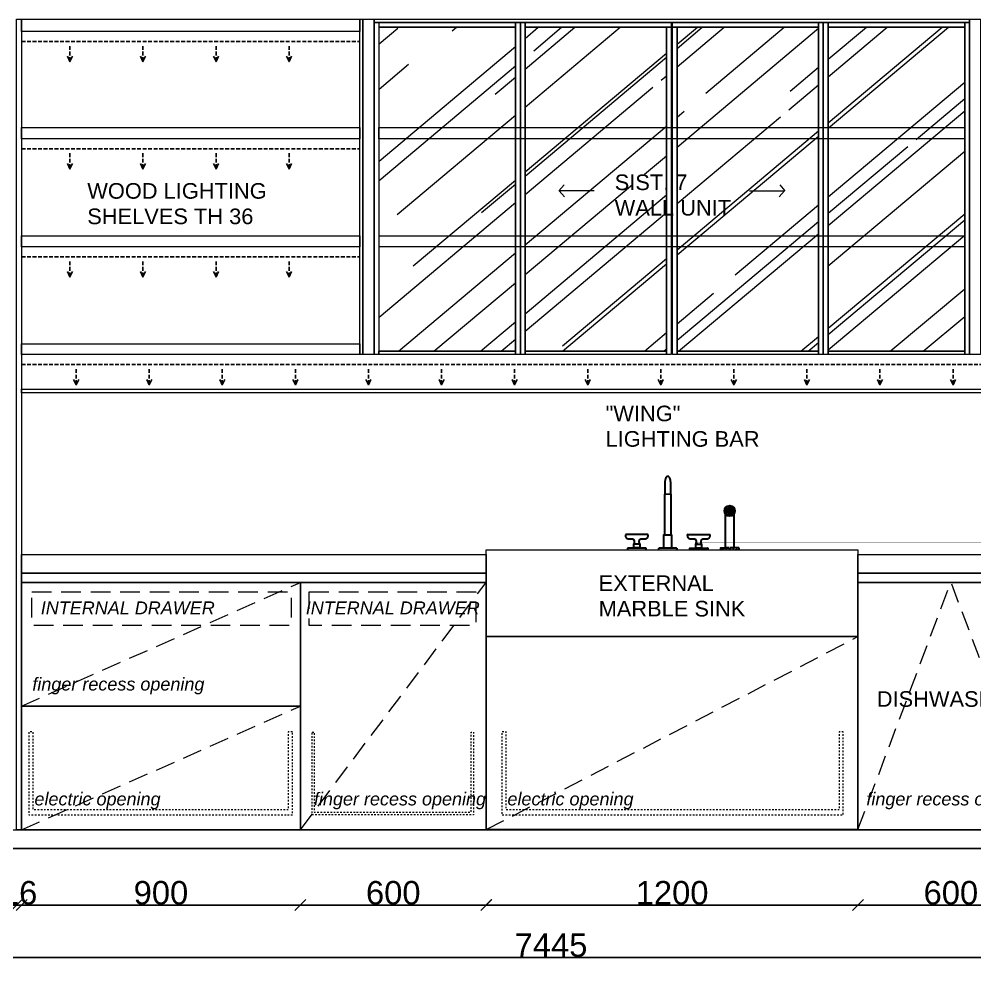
# Model space of a CAD drawing. Header units: millimetres. Extents: x -19300 to 834, y 3250 to 21602.
# Drawn here: x -6131 to -3044, y 9327 to 12374 of the extents above; entities that cross this region are included whole.
import ezdxf

# ---------------------------------------------------------------- set-up
doc = ezdxf.new("R2010")
doc.units = ezdxf.units.MM
doc.header["$LTSCALE"] = 50
doc.header["$PDMODE"] = 1
doc.header["$PDSIZE"] = -2
for name, pattern in [('[LP] Type-1', [0.212, 0.106, -0.106]), ('AI-Linetype-1', [0.3556, 0.245533, -0.110067]), ('TRATTEGGIATAX2SSSS', [1.905, 1.27, -0.635])]:
    doc.linetypes.add(name, pattern=pattern)
doc.layers.get('0').update_dxf_attribs({"lineweight": 18})
doc.layers.get('Defpoints').update_dxf_attribs({"lineweight": 25})
for name, color, linetype, lineweight in [('DADA_FURNITURES', 7, 'Continuous', 13), ('DADA_TEXT', 7, 'Continuous', 9), ('Quote', 7, 'Continuous', 5), ('Retino arredi', 7, 'Continuous', 5)]:
    doc.layers.add(name, color=color, linetype=linetype, lineweight=lineweight)
doc.styles.add('Helvetica', font='')
doc.styles.add('Helvetica (italic)', font='ariali.ttf')
doc.styles.get('Helvetica').set_extended_font_data('Helvetica')
doc.dimstyles.new('M&C_quote arredo', dxfattribs={"dimtxt": 75.654297, "dimasz": 35.34668, "dimexe": 0, "dimexo": 0, "dimgap": 0.5, "dimtad": 1, "dimdec": 0, "dimtxsty": 'Helvetica', "dimblk": 'VW_SLASH', "dimblk1": 'VW_SLASH', "dimblk2": 'VW_SLASH', "dimcen": 0, "dimse1": 1, "dimse2": 1, "dimazin": 0, "dimtfac": 1, "dimtdec": 0, "dimtix": 1, "dimtmove": 0, "dimatfit": 0, "dimldrblk": 'VW_SLASH', "dimfxl": 0, "dimfxlon": 1, "dimfrac": 2, "dimtolj": 1, "dimarcsym": 0})
pattern_1 = [(40, (-19206.29, 36342.48), (264.7976, 553.765), [3810, -2032]), (40, (64811.32, 106841.62), (264.7976, 553.765), [1270, -4572]), (40, (-19029.14, 36656.9), (-411.7218, 95.517), [762, -1798.32]), (40, (-2571.57, 50466.45), (-411.7218, 95.517), [1524, -1036.32]), (40, (-19247.78, 36589.5), (902.4019, 979.3593), [2032, -1625.6]), (40, (27209.02, 75571.38), (902.4019, 979.3593), [1016, -2641.6])]

# ---------------------------------------------------------------- blocks, each defined once
blk = doc.blocks.new('Gruppo-171')
at = {"layer": 'DADA_FURNITURES', "color": 7, "linetype": 'Continuous', "lineweight": 30}
for p, q in [((-4045.9, 10840.7), (-4045.9, 10840.5)), ((-4045.9, 10709.5), (-4045.9, 10840.3)), ((-4025.9, 10840.7), (-4025.9, 10840.5)), ((-4025.9, 10840.3), (-4025.9, 10709.5)), ((-3849.9, 10667), (-3849.9, 10776.8)), ((-3840, 10789.3), (-3840.4, 10789.1)), ((-3840.4, 10789.1), (-3840.4, 10788.7)), ((-3840.4, 10784.3), (-3840.4, 10788.7)), ((-3840.4, 10784.3), (-3840.4, 10783.9)), ((-3840.4, 10783.9), (-3840, 10783.7)), ((-3840, 10789.3), (-3836.2, 10791.5)), ((-3836.2, 10781.5), (-3840, 10783.7)), ((-3835.9, 10791.7), (-3836.2, 10791.5)), ((-3836.2, 10781.5), (-3835.9, 10781.3)), ((-3835.5, 10791.5), (-3835.9, 10791.7)), ((-3835.9, 10781.3), (-3835.5, 10781.5)), ((-3835.5, 10791.5), (-3831.7, 10789.3)), ((-3831.7, 10783.7), (-3835.5, 10781.5)), ((-3831.4, 10789.1), (-3831.7, 10789.3)), ((-3831.7, 10783.7), (-3831.4, 10783.9)), ((-3831.4, 10788.7), (-3831.4, 10789.1)), ((-3831.4, 10788.7), (-3831.4, 10784.3)), ((-3831.4, 10783.9), (-3831.4, 10784.3)), ((-3821.9, 10667), (-3821.9, 10776.8)), ((-4100.4, 10710), (-4171.4, 10710)), ((-3971.4, 10710), (-3900.4, 10710)), ((-4164.9, 10696), (-4148.9, 10696)), ((-4143.9, 10691), (-4143.9, 10691)), ((-4143.9, 10691), (-4143.9, 10679)), ((-4127.9, 10683), (-4129.2, 10683)), ((-4129.2, 10682.9), (-4127.8, 10682.9)), ((-4129.2, 10681.8), (-4127.8, 10681.8)), ((-4127.9, 10681), (-4129.2, 10681)), ((-4127.9, 10679.9), (-4128.3, 10680.2)), ((-4127.9, 10691), (-4127.9, 10691)), ((-4127.9, 10684.1), (-4127.9, 10691)), ((-4127.9, 10684.1), (-4127.9, 10684)), ((-4127.9, 10683), (-4127.7, 10683.2)), ((-4127.7, 10680.8), (-4127.9, 10681)), ((-4127.9, 10680), (-4127.9, 10679.9)), ((-4127.9, 10679), (-4127.9, 10679.9)), ((-4127.8, 10684), (-4127.7, 10683.8)), ((-4127.7, 10680.2), (-4127.8, 10680)), ((-4127.7, 10683.2), (-4127.7, 10683.8)), ((-4127.7, 10682.9), (-4127.7, 10683.2)), ((-4127.7, 10680.8), (-4127.7, 10682.9)), ((-4127.7, 10680.2), (-4127.7, 10680.8)), ((-4122.9, 10696), (-4106.9, 10696)), ((-4048.4, 10666.7), (-4048.4, 10709.3)), ((-4048.2, 10709.5), (-4025.9, 10709.5)), ((-4026.6, 10709.5), (-4023.6, 10709.5)), ((-4023.4, 10709.3), (-4023.4, 10666.7)), ((-3964.9, 10696), (-3948.9, 10696)), ((-3944, 10683.8), (-3943.8, 10684)), ((-3944, 10683.2), (-3944, 10683.8)), ((-3944, 10683.2), (-3943.8, 10683)), ((-3943.8, 10681), (-3944, 10680.8)), ((-3944, 10680.2), (-3944, 10680.8)), ((-3943.8, 10680), (-3944, 10680.2)), ((-3943.9, 10691), (-3943.9, 10691)), ((-3943.9, 10691), (-3943.9, 10684.1)), ((-3943.8, 10684), (-3943.9, 10684.1)), ((-3943.9, 10684.1), (-3943.5, 10683.7)), ((-3942.5, 10683), (-3943.9, 10683)), ((-3942.5, 10681.9), (-3943.9, 10681.9)), ((-3943.5, 10680.2), (-3943.9, 10679.8)), ((-3943.9, 10679.8), (-3943.9, 10679)), ((-3943.7, 10684), (-3943.8, 10684)), ((-3943.8, 10683), (-3942.5, 10683)), ((-3943.8, 10681), (-3942.5, 10681)), ((-3943.7, 10680), (-3943.8, 10680)), ((-3942.5, 10683), (-3942.5, 10683)), ((-3942.5, 10681), (-3942.5, 10681)), ((-3927.9, 10691), (-3927.9, 10691)), ((-3927.9, 10679), (-3927.9, 10691)), ((-3922.9, 10696), (-3906.9, 10696)), ((-4164.9, 10660.7), (-4164.9, 10666)), ((-4107.4, 10666.5), (-4164.4, 10666.5)), ((-4146.4, 10678.8), (-4146.4, 10667.2)), ((-4127.8, 10679), (-4146.2, 10679)), ((-4125.6, 10667), (-4146.2, 10667)), ((-4143.9, 10679), (-4144, 10679)), ((-4127.8, 10679), (-4127.9, 10679)), ((-4125.6, 10679), (-4127.8, 10679)), ((-4125.4, 10667.2), (-4125.4, 10678.8)), ((-4106.9, 10666), (-4106.9, 10660.7)), ((-4064.9, 10666), (-4064.4, 10666.5)), ((-4064.9, 10660.7), (-4064.9, 10666)), ((-4007.4, 10666.5), (-4064.4, 10666.5)), ((-4007.4, 10666.5), (-4006.9, 10666)), ((-4006.9, 10666), (-4006.9, 10660.7)), ((-3964.9, 10660.7), (-3964.9, 10666)), ((-3964.4, 10666.5), (-3907.4, 10666.5)), ((-3946.4, 10678.8), (-3946.4, 10667.2)), ((-3946.2, 10679), (-3944, 10679)), ((-3946.2, 10667), (-3925.6, 10667)), ((-3944, 10679), (-3925.6, 10679)), ((-3944, 10679), (-3943.9, 10679)), ((-3927.9, 10679), (-3927.8, 10679)), ((-3925.4, 10667.2), (-3925.4, 10678.8)), ((-3906.9, 10666), (-3906.9, 10660.7)), ((-3864.9, 10660.7), (-3864.9, 10666.8)), ((-3864.7, 10667), (-3837.9, 10667)), ((-3859.5, 10660.7), (-3859.5, 10662.6)), ((-3856.5, 10662.6), (-3859.5, 10662.6)), ((-3856.5, 10662.6), (-3856.5, 10660.7)), ((-3837.9, 10667), (-3848.4, 10667)), ((-3848.4, 10667), (-3848.4, 10667)), ((-3847.3, 10667), (-3847.3, 10660.7)), ((-3837.9, 10667), (-3837.9, 10662.5)), ((-3834.4, 10662), (-3837.4, 10662)), ((-3823.4, 10667), (-3833.9, 10667)), ((-3807.1, 10667), (-3833.9, 10667)), ((-3833.9, 10667), (-3833.9, 10662.5)), ((-3824.5, 10667), (-3824.5, 10660.7)), ((-3823.4, 10667), (-3823.3, 10667)), ((-3815.3, 10660.7), (-3815.3, 10662.6)), ((-3812.3, 10662.6), (-3815.3, 10662.6)), ((-3812.3, 10662.6), (-3812.3, 10660.7)), ((-3806.9, 10666.8), (-3806.9, 10660.7))]:
    blk.add_line(p, q, dxfattribs=at)
at = {"layer": 'DADA_FURNITURES', "color": 7, "linetype": 'Continuous', "lineweight": 5}
for p, q in [((-4045.9, 10840.3), (-4025.9, 10840.3)), ((-4028.9, 10840.3), (-4042.9, 10840.3)), ((-4127.8, 10682.9), (-4127.7, 10682.9)), ((-3848.4, 10667), (-3848.4, 10667)), ((-3823.4, 10667), (-3823.4, 10667))]:
    blk.add_line(p, q, dxfattribs=at)
at = {"layer": 'DADA_FURNITURES', "color": 7, "linetype": 'Continuous', "lineweight": 30, "flags": 128}
for points in [[(-4025.9, 10840.3), (-4025.9, 10841.2), (-4025.9, 10842), (-4025.9, 10842.9), (-4025.9, 10843.7), (-4025.9, 10844.6), (-4025.9, 10845.4), (-4025.9, 10846.3), (-4025.9, 10847.1), (-4025.9, 10848), (-4025.9, 10848.8), (-4025.9, 10849.7), (-4025.9, 10850.5), (-4025.9, 10851.4), (-4025.9, 10852.2), (-4025.9, 10853.1), (-4025.9, 10870.5), (-4025.9, 10871.4), (-4026, 10872.2), (-4026, 10873.1), (-4026, 10873.9), (-4026.1, 10874.8), (-4026.1, 10875.6), (-4026.2, 10876.5), (-4026.2, 10877.3), (-4026.3, 10878.2), (-4026.3, 10879), (-4026.4, 10879.9), (-4026.5, 10880.7), (-4026.6, 10881.5), (-4026.7, 10882.4), (-4026.8, 10883.2), (-4026.9, 10884.1), (-4027.1, 10884.9), (-4027.3, 10885.7), (-4027.4, 10886.6), (-4027.6, 10887.4), (-4027.8, 10888.2), (-4028.1, 10889.1), (-4028.3, 10889.9), (-4028.6, 10890.7), (-4028.9, 10891.5), (-4029.2, 10892.2), (-4029.6, 10893), (-4030, 10893.8), (-4030.5, 10894.5), (-4031, 10895.2), (-4031.5, 10895.8), (-4032.1, 10896.4), (-4032.7, 10897), (-4033.5, 10897.5), (-4034.2, 10897.8), (-4035, 10898), (-4035.9, 10898.1), (-4036.7, 10898), (-4037.6, 10897.8), (-4038.3, 10897.5), (-4039, 10897), (-4039.7, 10896.5), (-4040.3, 10895.9), (-4040.8, 10895.2), (-4041.3, 10894.5), (-4041.8, 10893.8), (-4042.2, 10893), (-4042.5, 10892.3), (-4042.9, 10891.5), (-4043.2, 10890.7), (-4043.5, 10889.9), (-4043.7, 10889.1), (-4043.9, 10888.2), (-4044.2, 10887.4), (-4044.3, 10886.6), (-4044.5, 10885.8), (-4044.7, 10884.9), (-4044.8, 10884.1), (-4044.9, 10883.2), (-4045.1, 10882.4), (-4045.2, 10881.6), (-4045.3, 10880.7), (-4045.3, 10879.9), (-4045.4, 10879), (-4045.5, 10878.2), (-4045.5, 10877.3), (-4045.6, 10876.5), (-4045.6, 10875.6), (-4045.7, 10874.8), (-4045.7, 10873.9), (-4045.7, 10873.1), (-4045.8, 10872.2), (-4045.8, 10871.4), (-4045.8, 10870.5), (-4045.8, 10853.1), (-4045.8, 10852.2), (-4045.8, 10851.4), (-4045.8, 10850.5), (-4045.8, 10849.7), (-4045.9, 10848.8), (-4045.9, 10848), (-4045.9, 10847.1), (-4045.9, 10846.3), (-4045.9, 10845.4), (-4045.9, 10844.6), (-4045.9, 10843.7), (-4045.9, 10842.9), (-4045.9, 10840.3)], [(-4164.9, 10696), (-4165.5, 10696.1), (-4166.2, 10696.2), (-4166.9, 10696.6), (-4167.6, 10697.1), (-4168.2, 10697.7), (-4168.8, 10698.5), (-4169.4, 10699.4), (-4170, 10700.4), (-4170.5, 10701.5), (-4170.9, 10702.8), (-4171.2, 10704.1), (-4171.5, 10705.4), (-4171.7, 10706.8), (-4171.8, 10708.1), (-4171.9, 10709.5)], [(-4127.9, 10683), (-4127.9, 10683), (-4127.8, 10682.9)], [(-4127.8, 10682.9), (-4127.9, 10682.7), (-4127.9, 10682.4)], [(-4127.9, 10682.4), (-4127.9, 10682.2), (-4127.8, 10681.8)], [(-4127.8, 10681.8), (-4127.9, 10681.7), (-4127.9, 10681.4)], [(-4127.9, 10681.4), (-4127.9, 10681.2), (-4127.8, 10680.9)], [(-4127.9, 10681), (-4127.9, 10681), (-4127.8, 10680.9)], [(-4099.9, 10709.5), (-4099.9, 10708.7), (-4099.9, 10708), (-4100, 10707.2), (-4100.1, 10706.5), (-4100.2, 10705.8), (-4100.3, 10705), (-4100.5, 10704.3), (-4100.7, 10703.6), (-4100.9, 10702.8), (-4101.1, 10702.1), (-4101.3, 10701.4), (-4101.6, 10700.7), (-4101.9, 10700.1), (-4102.3, 10699.4), (-4102.7, 10698.8), (-4103.1, 10698.2), (-4103.6, 10697.6), (-4104.2, 10697.1), (-4104.8, 10696.6), (-4105.4, 10696.3), (-4106.1, 10696.1), (-4106.9, 10696)], [(-3964.9, 10696), (-3965.6, 10696), (-3966.3, 10696.3), (-3967, 10696.6), (-3967.6, 10697.1), (-3968.1, 10697.6), (-3968.6, 10698.1), (-3969.1, 10698.7), (-3969.5, 10699.4), (-3969.8, 10700), (-3970.1, 10700.7), (-3970.4, 10701.4), (-3970.7, 10702.1), (-3970.9, 10702.8), (-3971.1, 10703.5), (-3971.3, 10704.3), (-3971.4, 10705), (-3971.5, 10705.7), (-3971.7, 10706.5), (-3971.7, 10707.2), (-3971.8, 10708), (-3971.8, 10708.7), (-3971.9, 10709.5)], [(-3943.9, 10683), (-3943.8, 10683), (-3943.8, 10683)], [(-3943.9, 10683), (-3943.8, 10682.8), (-3943.8, 10682.4)], [(-3943.8, 10682.4), (-3943.8, 10682.3), (-3943.9, 10681.9)], [(-3943.8, 10681.4), (-3943.8, 10681.6), (-3943.9, 10681.9)], [(-3943.9, 10681), (-3943.8, 10681.1), (-3943.8, 10681.4)], [(-3943.9, 10679.8), (-3943.9, 10679.8), (-3943.8, 10680)], [(-3942, 10682.1), (-3942.2, 10682.4), (-3942.5, 10683)], [(-3942.5, 10681), (-3942.4, 10681.1), (-3942.3, 10681.3), (-3942.2, 10681.4), (-3942.1, 10681.5), (-3942.1, 10681.6), (-3942, 10681.7), (-3942, 10681.8), (-3941.9, 10681.9), (-3942, 10682.1)], [(-3899.9, 10709.4), (-3899.9, 10708.1), (-3900.1, 10706.8), (-3900.3, 10705.4), (-3900.5, 10704.1), (-3900.9, 10702.8), (-3901.3, 10701.6), (-3901.8, 10700.4), (-3902.3, 10699.4), (-3902.9, 10698.4), (-3903.5, 10697.7), (-3904.2, 10697), (-3904.9, 10696.6), (-3905.5, 10696.2), (-3906.2, 10696), (-3906.9, 10696)]]:
    blk.add_lwpolyline(points, dxfattribs=at)
blk.add_lwpolyline([(-3942.5, 10681.4, 0.002113), (-3942.5, 10682.4)], format="xyb", dxfattribs=at)
at = {"layer": 'DADA_FURNITURES', "color": 7, "linetype": 'Continuous', "lineweight": 30}
for radius in [17, 15, 9.25, 8.5, 4, 2.25, 1.6, 1.25]:
    blk.add_circle((-3835.9, 10786.5), radius, dxfattribs=at)
at = {"layer": 'DADA_FURNITURES', "color": 7, "linetype": 'Continuous', "lineweight": 5}
for radius in [9, 1.5]:
    blk.add_arc((-3835.9, 10786.5), radius, 174.9929, 94.9929, dxfattribs=at)
at = {"layer": 'DADA_FURNITURES', "color": 7, "linetype": 'Continuous', "lineweight": 30}
for centre, radius, start, end in [((-3835.9, 10786.5), 5, 154.151, 205.8349), ((-3835.9, 10786.5), 5, 94.151, 145.8349), ((-3835.9, 10786.5), 5, 214.151, 265.8349), ((-3835.9, 10786.5), 5, 34.151, 85.8349), ((-3835.9, 10786.5), 5, 274.151, 325.8349), ((-3835.9, 10786.5), 5, 334.151, 25.8349), ((-4171.4, 10709.5), 0.5, 89.9944, 181.0338), ((-4100.4, 10709.5), 0.5, 358.9523, 89.9916), ((-3971.4, 10709.5), 0.5, 89.9942, 181.0336), ((-3900.4, 10709.5), 0.5, 358.9521, 89.9914), ((-4148.9, 10691), 5, 0.358, 89.9923), ((-4122.9, 10691), 5, 89.9917, 179.6269), ((-4127.9, 10683), 0.0202, 134.9954, 177.0099), ((-4048.2, 10709.3), 0.2, 89.9929, 179.9929), ((-4023.6, 10709.3), 0.2, 359.9929, 89.9929), ((-3948.9, 10691), 5, 0.359, 89.9942), ((-3943.9, 10682.6), 1.67, 271.0679, 276.0427), ((-3922.9, 10691), 5, 89.9936, 179.6279), ((-4164.4, 10666), 0.5, 89.993, 179.9929), ((-4146.2, 10678.8), 0.2, 90.0028, 179.983), ((-4146.2, 10667.2), 0.2, 180.0028, 269.9831), ((-4125.6, 10678.8), 0.2, 0.0028, 89.9831), ((-4125.6, 10667.2), 0.2, 270.0028, 359.983), ((-4107.4, 10666), 0.5, 359.993, 89.9929), ((-4048.1, 10666.7), 0.25, 179.8805, 270.0133), ((-4023.6, 10666.7), 0.25, 269.9726, 0.1054), ((-3964.4, 10666), 0.5, 89.993, 179.9929), ((-3946.2, 10678.8), 0.2, 90.0028, 179.983), ((-3946.2, 10667.2), 0.2, 180.0028, 269.9831), ((-3925.6, 10678.8), 0.2, 0.0028, 89.9831), ((-3925.6, 10667.2), 0.2, 270.0028, 359.983), ((-3907.4, 10666), 0.5, 359.993, 89.9929), ((-3864.7, 10666.8), 0.2, 90.0028, 179.9831), ((-3848.2, 10666), 1, 15.046, 78.5223), ((-3837.4, 10662.5), 0.5, 179.9936, 269.9932), ((-3834.4, 10662.5), 0.5, 269.9935, 359.9933), ((-3823.5, 10666), 1, 101.4636, 164.9386), ((-3807.1, 10666.8), 0.2, 0.0028, 89.9831)]:
    blk.add_arc(centre, radius, start, end, dxfattribs=at)
for points in [[(-3944, 10683.2), (-3944, 10683.1), (-3944, 10680.8), (-3944, 10680.8)], [(-3943.8, 10684), (-3943.8, 10684), (-3943.8, 10684)], [(-3943.8, 10680), (-3943.8, 10680), (-3943.8, 10680)], [(-3942.5, 10683), (-3942.5, 10682.9), (-3942.5, 10682.7), (-3942.5, 10682.4)], [(-3942.5, 10681.4), (-3942.5, 10681.3), (-3942.5, 10681), (-3942.5, 10681)]]:
    blk.add_open_spline(points, degree=2, dxfattribs=at)
at = {"layer": 'DADA_FURNITURES', "color": 7, "linetype": 'Continuous', "lineweight": 30, "transparency": 33554687}
for points in [[(-3941.8, 10684), (-3942.5, 10684), (-3943.1, 10684), (-3943.8, 10684)], [(-3943.8, 10680), (-3943.1, 10680), (-3942.5, 10680), (-3941.8, 10680)]]:
    blk.add_rational_spline(points, [1, 0.999994367178, 0.999994367178, 1], degree=3, dxfattribs=at)
blk = doc.blocks.new('Gruppo-279')
at = {"layer": 'DADA_FURNITURES', "color": 30, "linetype": 'AI-Linetype-1', "lineweight": 25, "true_color": 0xff7f00, "transparency": 33554687}
for p, q in [((-6122.7, 12302), (-5030.3, 12302)), ((-5966.7, 12287.1), (-5966.7, 12236.9)), ((-5730.7, 12287.1), (-5730.7, 12236.9)), ((-5494.7, 12287.1), (-5494.7, 12236.9)), ((-5258.8, 12287.1), (-5258.8, 12236.9))]:
    blk.add_line(p, q, dxfattribs=at)
at = {"layer": 'DADA_FURNITURES', "color": 30, "linetype": 'Continuous', "lineweight": 25, "true_color": 0xff7f00, "transparency": 33554687, "flags": 128}
for points in [[(-5958.5, 12254.4), (-5966.7, 12236.9), (-5974.8, 12254.4)], [(-5722.5, 12254.4), (-5730.7, 12236.9), (-5738.9, 12254.4)], [(-5486.6, 12254.4), (-5494.7, 12236.9), (-5502.9, 12254.4)], [(-5250.6, 12254.4), (-5258.8, 12236.9), (-5266.9, 12254.4)]]:
    blk.add_lwpolyline(points, dxfattribs=at)
blk = doc.blocks.new('Gruppo-280')
at = {"layer": 'DADA_FURNITURES', "color": 30, "linetype": 'AI-Linetype-1', "lineweight": 25, "true_color": 0xff7f00, "transparency": 33554687}
for p, q in [((-6122.7, 11955.8), (-5030.3, 11955.8)), ((-5966.7, 11941), (-5966.7, 11890.7)), ((-5730.7, 11941), (-5730.7, 11890.7)), ((-5494.7, 11941), (-5494.7, 11890.7)), ((-5258.8, 11941), (-5258.8, 11890.7))]:
    blk.add_line(p, q, dxfattribs=at)
at = {"layer": 'DADA_FURNITURES', "color": 30, "linetype": 'Continuous', "lineweight": 25, "true_color": 0xff7f00, "transparency": 33554687, "flags": 128}
for points in [[(-5958.5, 11908.2), (-5966.7, 11890.7), (-5974.8, 11908.2)], [(-5722.5, 11908.2), (-5730.7, 11890.7), (-5738.9, 11908.2)], [(-5486.6, 11908.2), (-5494.7, 11890.7), (-5502.9, 11908.2)], [(-5250.6, 11908.2), (-5258.8, 11890.7), (-5266.9, 11908.2)]]:
    blk.add_lwpolyline(points, dxfattribs=at)
blk = doc.blocks.new('Gruppo-281')
at = {"layer": 'DADA_FURNITURES', "color": 30, "linetype": 'AI-Linetype-1', "lineweight": 25, "true_color": 0xff7f00, "transparency": 33554687}
for p, q in [((-6122.7, 11606.8), (-5030.3, 11606.8)), ((-5966.7, 11592), (-5966.7, 11541.7)), ((-5730.7, 11592), (-5730.7, 11541.7)), ((-5494.7, 11592), (-5494.7, 11541.7)), ((-5258.8, 11592), (-5258.8, 11541.7))]:
    blk.add_line(p, q, dxfattribs=at)
at = {"layer": 'DADA_FURNITURES', "color": 30, "linetype": 'Continuous', "lineweight": 25, "true_color": 0xff7f00, "transparency": 33554687, "flags": 128}
for points in [[(-5958.5, 11559.2), (-5966.7, 11541.7), (-5974.8, 11559.2)], [(-5722.5, 11559.2), (-5730.7, 11541.7), (-5738.9, 11559.2)], [(-5486.6, 11559.2), (-5494.7, 11541.7), (-5502.9, 11559.2)], [(-5250.6, 11559.2), (-5258.8, 11541.7), (-5266.9, 11559.2)]]:
    blk.add_lwpolyline(points, dxfattribs=at)
blk = doc.blocks.new('Gruppo-285')
at = {"layer": 'DADA_FURNITURES', "color": 30, "linetype": 'AI-Linetype-1', "lineweight": 25, "true_color": 0xff7f00, "transparency": 33554687}
for p, q in [((-6122.7, 11258.7), (-1922.7, 11258.7)), ((-5946.3, 11243.9), (-5946.3, 11193.6)), ((-5710.3, 11243.9), (-5710.3, 11193.6)), ((-5474.4, 11243.9), (-5474.4, 11193.6)), ((-5238.4, 11243.9), (-5238.4, 11193.6)), ((-5002.4, 11243.9), (-5002.4, 11193.6)), ((-4766.5, 11243.9), (-4766.5, 11193.6)), ((-4530.5, 11243.9), (-4530.5, 11193.6)), ((-4294.5, 11243.9), (-4294.5, 11193.6)), ((-4058.6, 11243.9), (-4058.6, 11193.6)), ((-3822.6, 11243.9), (-3822.6, 11193.6)), ((-3586.6, 11243.9), (-3586.6, 11193.6)), ((-3350.7, 11243.9), (-3350.7, 11193.6)), ((-3114.7, 11243.9), (-3114.7, 11193.6)), ((-2878.7, 11243.9), (-2878.7, 11193.6)), ((-2642.8, 11243.9), (-2642.8, 11193.6)), ((-2406.8, 11243.9), (-2406.8, 11193.6)), ((-2170.8, 11243.9), (-2170.8, 11193.6))]:
    blk.add_line(p, q, dxfattribs=at)
at = {"layer": 'DADA_FURNITURES', "color": 30, "linetype": 'Continuous', "lineweight": 25, "true_color": 0xff7f00, "transparency": 33554687, "flags": 128}
for points in [[(-5938.1, 11211.1), (-5946.3, 11193.6), (-5954.5, 11211.1)], [(-5702.2, 11211.1), (-5710.3, 11193.6), (-5718.5, 11211.1)], [(-5466.2, 11211.1), (-5474.4, 11193.6), (-5482.5, 11211.1)], [(-5230.2, 11211.1), (-5238.4, 11193.6), (-5246.6, 11211.1)], [(-4994.3, 11211.1), (-5002.4, 11193.6), (-5010.6, 11211.1)], [(-4758.3, 11211.1), (-4766.5, 11193.6), (-4774.6, 11211.1)], [(-4522.3, 11211.1), (-4530.5, 11193.6), (-4538.7, 11211.1)], [(-4286.4, 11211.1), (-4294.5, 11193.6), (-4302.7, 11211.1)], [(-4050.4, 11211.1), (-4058.6, 11193.6), (-4066.7, 11211.1)], [(-3814.4, 11211.1), (-3822.6, 11193.6), (-3830.8, 11211.1)], [(-3578.5, 11211.1), (-3586.6, 11193.6), (-3594.8, 11211.1)], [(-3342.5, 11211.1), (-3350.7, 11193.6), (-3358.8, 11211.1)], [(-3106.5, 11211.1), (-3114.7, 11193.6), (-3122.9, 11211.1)], [(-2870.6, 11211.1), (-2878.7, 11193.6), (-2886.9, 11211.1)], [(-2634.6, 11211.1), (-2642.8, 11193.6), (-2650.9, 11211.1)], [(-2398.6, 11211.1), (-2406.8, 11193.6), (-2415, 11211.1)], [(-2162.7, 11211.1), (-2170.8, 11193.6), (-2179, 11211.1)]]:
    blk.add_lwpolyline(points, dxfattribs=at)
blk = doc.blocks.new('VW_SLASH')
at = {"color": 0, "linetype": 'ByBlock', "lineweight": -2, "transparency": 16777216}
blk.add_line((0, 0), (-1, 0), dxfattribs=at)
at = {"color": 0, "linetype": 'Continuous', "lineweight": -2, "transparency": 16777216, "flags": 128}
blk.add_lwpolyline([(0.5, 0.5), (-0.5, -0.5)], dxfattribs=at)
blk = doc.blocks.new('*D355')
at = {"layer": 'Defpoints', "color": 0, "transparency": 16777216}
for p in [(-6900.1, 9756.9), (-6138.5, 9756.9), (-6900.1, 9514)]:
    blk.add_point(p, dxfattribs=at)
at = {"layer": 'Quote', "color": 0, "lineweight": -2, "transparency": 16777216}
blk.add_line((-6173.8, 9514), (-6864.7, 9514), dxfattribs=at)
at = {"layer": 'Quote', "color": 0, "lineweight": -2, "transparency": 16777216, "xscale": 35.3466796875, "yscale": 35.3466796875, "zscale": 35.3466796875, "rotation": 180}
blk.add_blockref('VW_SLASH', (-6900.1, 9514), dxfattribs=at)
at = {"layer": 'Quote', "color": 0, "lineweight": -2, "transparency": 16777216, "xscale": 35.3466796875, "yscale": 35.3466796875, "zscale": 35.3466796875}
blk.add_blockref('VW_SLASH', (-6138.5, 9514), dxfattribs=at)
at = {"layer": 'Quote', "color": 0, "transparency": 16777216, "insert": (-6519.3, 9553.3), "char_height": 75.65, "attachment_point": 5, "style": 'Helvetica'}
blk.add_mtext('\\A1;762', dxfattribs=at)
blk = doc.blocks.new('*D356')
at = {"layer": 'Defpoints', "color": 0, "transparency": 16777216}
for p in [(-6138.5, 9756.9), (-6122.7, 9756.9), (-6138.5, 9514)]:
    blk.add_point(p, dxfattribs=at)
at = {"layer": 'Quote', "color": 0, "lineweight": -2, "transparency": 16777216}
for p, q in [((-6173.8, 9514), (-6209.1, 9514)), ((-6122.7, 9514), (-6138.5, 9514)), ((-6087.4, 9514), (-6052, 9514))]:
    blk.add_line(p, q, dxfattribs=at)
at = {"layer": 'Quote', "color": 0, "lineweight": -2, "transparency": 16777216, "xscale": 35.3466796875, "yscale": 35.3466796875, "zscale": 35.3466796875}
blk.add_blockref('VW_SLASH', (-6138.5, 9514), dxfattribs=at)
at = {"layer": 'Quote', "color": 0, "lineweight": -2, "transparency": 16777216, "xscale": 35.3466796875, "yscale": 35.3466796875, "zscale": 35.3466796875, "rotation": 180}
blk.add_blockref('VW_SLASH', (-6122.7, 9514), dxfattribs=at)
at = {"layer": 'Quote', "color": 0, "transparency": 16777216, "insert": (-6130.6, 9553.3), "char_height": 75.65, "attachment_point": 5, "style": 'Helvetica'}
blk.add_mtext('\\A1;16', dxfattribs=at)
blk = doc.blocks.new('*D357')
at = {"layer": 'Defpoints', "color": 0, "transparency": 16777216}
for p in [(-6122.7, 9756.9), (-5222.4, 9756.9), (-6122.7, 9514)]:
    blk.add_point(p, dxfattribs=at)
at = {"layer": 'Quote', "color": 0, "lineweight": -2, "transparency": 16777216}
blk.add_line((-5257.8, 9514), (-6087.4, 9514), dxfattribs=at)
at = {"layer": 'Quote', "color": 0, "lineweight": -2, "transparency": 16777216, "xscale": 35.3466796875, "yscale": 35.3466796875, "zscale": 35.3466796875, "rotation": 180}
blk.add_blockref('VW_SLASH', (-6122.7, 9514), dxfattribs=at)
at = {"layer": 'Quote', "color": 0, "lineweight": -2, "transparency": 16777216, "xscale": 35.3466796875, "yscale": 35.3466796875, "zscale": 35.3466796875}
blk.add_blockref('VW_SLASH', (-5222.4, 9514), dxfattribs=at)
at = {"layer": 'Quote', "color": 0, "transparency": 16777216, "insert": (-5672.6, 9553.3), "char_height": 75.65, "attachment_point": 5, "style": 'Helvetica'}
blk.add_mtext('\\A1;900', dxfattribs=at)
blk = doc.blocks.new('*D358')
at = {"layer": 'Defpoints', "color": 0, "transparency": 16777216}
for p in [(-5222.4, 9756.9), (-4622.4, 9756.9), (-5222.4, 9514)]:
    blk.add_point(p, dxfattribs=at)
at = {"layer": 'Quote', "color": 0, "lineweight": -2, "transparency": 16777216}
blk.add_line((-4657.8, 9514), (-5187.1, 9514), dxfattribs=at)
at = {"layer": 'Quote', "color": 0, "lineweight": -2, "transparency": 16777216, "xscale": 35.3466796875, "yscale": 35.3466796875, "zscale": 35.3466796875, "rotation": 180}
blk.add_blockref('VW_SLASH', (-5222.4, 9514), dxfattribs=at)
at = {"layer": 'Quote', "color": 0, "lineweight": -2, "transparency": 16777216, "xscale": 35.3466796875, "yscale": 35.3466796875, "zscale": 35.3466796875}
blk.add_blockref('VW_SLASH', (-4622.4, 9514), dxfattribs=at)
at = {"layer": 'Quote', "color": 0, "transparency": 16777216, "insert": (-4922.4, 9553.3), "char_height": 75.65, "attachment_point": 5, "style": 'Helvetica'}
blk.add_mtext('\\A1;600', dxfattribs=at)
blk = doc.blocks.new('*D359')
at = {"layer": 'Defpoints', "color": 0, "transparency": 16777216}
for p in [(-4621.9, 9757.5), (-3421.9, 9757.5), (-4621.9, 9514)]:
    blk.add_point(p, dxfattribs=at)
at = {"layer": 'Quote', "color": 0, "lineweight": -2, "transparency": 16777216}
blk.add_line((-3457.2, 9514), (-4586.5, 9514), dxfattribs=at)
at = {"layer": 'Quote', "color": 0, "lineweight": -2, "transparency": 16777216, "xscale": 35.3466796875, "yscale": 35.3466796875, "zscale": 35.3466796875, "rotation": 180}
blk.add_blockref('VW_SLASH', (-4621.9, 9514), dxfattribs=at)
at = {"layer": 'Quote', "color": 0, "lineweight": -2, "transparency": 16777216, "xscale": 35.3466796875, "yscale": 35.3466796875, "zscale": 35.3466796875}
blk.add_blockref('VW_SLASH', (-3421.9, 9514), dxfattribs=at)
at = {"layer": 'Quote', "color": 0, "transparency": 16777216, "insert": (-4021.9, 9553.3), "char_height": 75.65, "attachment_point": 5, "style": 'Helvetica'}
blk.add_mtext('\\A1;1200', dxfattribs=at)
blk = doc.blocks.new('*D360')
at = {"layer": 'Defpoints', "color": 0, "transparency": 16777216}
for p in [(-3421.9, 9756.9), (-2821.6, 9756.9), (-3421.9, 9514)]:
    blk.add_point(p, dxfattribs=at)
at = {"layer": 'Quote', "color": 0, "lineweight": -2, "transparency": 16777216}
blk.add_line((-2857, 9514), (-3386.5, 9514), dxfattribs=at)
at = {"layer": 'Quote', "color": 0, "lineweight": -2, "transparency": 16777216, "xscale": 35.3466796875, "yscale": 35.3466796875, "zscale": 35.3466796875, "rotation": 180}
blk.add_blockref('VW_SLASH', (-3421.9, 9514), dxfattribs=at)
at = {"layer": 'Quote', "color": 0, "lineweight": -2, "transparency": 16777216, "xscale": 35.3466796875, "yscale": 35.3466796875, "zscale": 35.3466796875}
blk.add_blockref('VW_SLASH', (-2821.6, 9514), dxfattribs=at)
at = {"layer": 'Quote', "color": 0, "transparency": 16777216, "insert": (-3121.7, 9553.3), "char_height": 75.65, "attachment_point": 5, "style": 'Helvetica'}
blk.add_mtext('\\A1;600', dxfattribs=at)
blk = doc.blocks.new('*D367')
at = {"layer": 'Defpoints', "color": 0, "transparency": 16777216}
for p in [(-8135.3, 9696.9), (-690.7, 9696.9), (-8135.3, 9345)]:
    blk.add_point(p, dxfattribs=at)
at = {"layer": 'Quote', "color": 0, "lineweight": -2, "transparency": 16777216}
blk.add_line((-726, 9345), (-8100, 9345), dxfattribs=at)
at = {"layer": 'Quote', "color": 0, "lineweight": -2, "transparency": 16777216, "xscale": 35.3466796875, "yscale": 35.3466796875, "zscale": 35.3466796875, "rotation": 180}
blk.add_blockref('VW_SLASH', (-8135.3, 9345), dxfattribs=at)
at = {"layer": 'Quote', "color": 0, "lineweight": -2, "transparency": 16777216, "xscale": 35.3466796875, "yscale": 35.3466796875, "zscale": 35.3466796875}
blk.add_blockref('VW_SLASH', (-690.7, 9345), dxfattribs=at)
at = {"layer": 'Quote', "color": 0, "transparency": 16777216, "insert": (-4413, 9384.3), "char_height": 75.65, "attachment_point": 5, "style": 'Helvetica'}
blk.add_mtext('\\A1;7445', dxfattribs=at)

msp = doc.modelspace()

# ---------------------------------------------------------------- hatches: boundary and pattern name
at = {"layer": 'Retino arredi', "linetype": 'Continuous', "lineweight": 5, "true_color": 0x848484}
h = msp.add_hatch(dxfattribs=at)
h.set_pattern_fill('AR-RROOFEEEEE', color=252, style=0, pattern_type=2)
h.set_pattern_definition(pattern_1)
h.paths.add_polyline_path([(-4968.4, 12348.1), (-4527.8, 12348.1), (-4527.8, 11302), (-4968.4, 11302)])
h = msp.add_hatch(dxfattribs=at)
h.set_pattern_fill('AR-RROOFEEEEE', color=252, style=0, pattern_type=2)
h.set_pattern_definition(pattern_1)
h.paths.add_polyline_path([(-4496.8, 12347.5), (-4039.8, 12347.5), (-4039.8, 11302), (-4496.8, 11302)])
h = msp.add_hatch(dxfattribs=at)
h.set_pattern_fill('AR-RROOFEEEEE', color=252, style=0, pattern_type=2)
h.set_pattern_definition(pattern_1)
h.paths.add_polyline_path([(-4005.8, 12347.5), (-3548.8, 12347.5), (-3548.8, 11302), (-4005.8, 11302)])
h = msp.add_hatch(dxfattribs=at)
h.set_pattern_fill('AR-RROOFEEEEE', color=252, style=0, pattern_type=2)
h.set_pattern_definition(pattern_1)
h.paths.add_polyline_path([(-3517.8, 12348.1), (-3076.8, 12348.1), (-3076.8, 11302), (-3517.8, 11302)])

# ---------------------------------------------------------------- linework, layer by layer
at = {"layer": 'DADA_FURNITURES', "color": 7, "linetype": 'TRATTEGGIATAX2SSSS', "lineweight": 5}
for p, q in [((-6122.7, 10156.1), (-5222.4, 10555.2)), ((-5222.4, 9756.9), (-4622.4, 10555.2)), ((-4621.9, 9757.5), (-3421.9, 10380.5)), ((-6122.7, 9756.9), (-5222.4, 10156.1))]:
    msp.add_line(p, q, dxfattribs=at)
at = {"layer": 'DADA_FURNITURES', "color": 7, "linetype": 'Continuous', "lineweight": 5, "transparency": 33554687}
for p, q in [((-4621.9, 10380.5), (-3421.9, 10380.5)), ((-6122.7, 10156.1), (-5222.4, 10156.1)), ((-8829, 9696.9), (-74.9, 9696.9))]:
    msp.add_line(p, q, dxfattribs=at)
at = {"layer": 'DADA_FURNITURES', "color": 7, "linetype": 'Continuous', "lineweight": 5, "transparency": 33554687, "flags": 128}
for points in [[(-6138.7, 12374), (-6122.7, 12374), (-6122.7, 9756.9), (-6138.7, 9756.9)], [(-6122.7, 12374), (-5030.3, 12374), (-5030.3, 12334), (-6122.7, 12334)], [(-5030.3, 12374), (-5020.3, 12374), (-5020.3, 11291.1), (-5030.3, 11291.1)], [(-5020.3, 12374), (-4983.8, 12374), (-4983.8, 11291.1), (-5020.3, 11291.1)], [(-4983.8, 12374), (-3061.8, 12374), (-3061.8, 12363.1), (-4983.8, 12363.1)], [(-4983.8, 12363.1), (-4968.8, 12363.1), (-4968.8, 11291.1), (-4983.8, 11291.1)], [(-4968.4, 12363.1), (-4527.8, 12363.1), (-4527.8, 12348.1), (-4968.4, 12348.1)], [(-4527.8, 12363.1), (-4511.8, 12363.1), (-4511.8, 11291.1), (-4527.8, 11291.1)], [(-4511.8, 12363.1), (-4496.8, 12363.1), (-4496.8, 11291.1), (-4511.8, 11291.1)], [(-4496.8, 12363.1), (-4024.8, 12363.1), (-4024.8, 12347.5), (-4496.8, 12347.5)], [(-4039.8, 12347.5), (-4024.8, 12347.5), (-4024.8, 11291.1), (-4039.8, 11291.1)], [(-4020.8, 12363.1), (-3548.8, 12363.1), (-3548.8, 12347.5), (-4020.8, 12347.5)], [(-4020.8, 12347.5), (-4005.8, 12347.5), (-4005.8, 11291.1), (-4020.8, 11291.1)], [(-3548.8, 12363.1), (-3533.8, 12363.1), (-3533.8, 11291.1), (-3548.8, 11291.1)], [(-3533.8, 12363.1), (-3517.8, 12363.1), (-3517.8, 11291.1), (-3533.8, 11291.1)], [(-3517.8, 12363.1), (-3076.8, 12363.1), (-3076.8, 12348.1), (-3517.8, 12348.1)], [(-3076.8, 12363.1), (-3061.8, 12363.1), (-3061.8, 11291.1), (-3076.8, 11291.1)], [(-3061.8, 12374), (-3026.5, 12374), (-3026.5, 11291), (-3061.8, 11291)], [(-6122.7, 12023.9), (-5030.3, 12023.9), (-5030.3, 11987.9), (-6122.7, 11987.9)], [(-6122.7, 11674.9), (-5030.3, 11674.9), (-5030.3, 11638.9), (-6122.7, 11638.9)], [(-6122.7, 11325.9), (-5030.8, 11325.9), (-5030.8, 11291.1), (-6122.7, 11291.1)], [(-4968.8, 11302), (-4527.8, 11302), (-4527.8, 11291.1), (-4968.8, 11291.1)], [(-4496.8, 11302), (-4039.8, 11302), (-4039.8, 11291.1), (-4496.8, 11291.1)], [(-4005.8, 11302), (-3548.8, 11302), (-3548.8, 11291.1), (-4005.8, 11291.1)], [(-3517.8, 11302), (-3076.8, 11302), (-3076.8, 11291.1), (-3517.8, 11291.1)], [(-6122.7, 11179.8), (-1922.7, 11179.8), (-1922.7, 11167.8), (-6122.7, 11167.8)], [(-4621.9, 10660.7), (-3421.9, 10660.7), (-3421.9, 10380.5), (-4621.9, 10380.5)], [(-6122.7, 10645.5), (-4621.9, 10645.5), (-4621.9, 10585.5), (-6122.7, 10585.5)], [(-3421.9, 10645.5), (-1921.3, 10645.5), (-1921.3, 10585.5), (-3421.9, 10585.5)], [(-6122.7, 10585.5), (-4621.9, 10585.5), (-4621.9, 10555.2), (-6122.7, 10555.2)], [(-3421.9, 10585.5), (-1921.1, 10585.5), (-1921.1, 10555.2), (-3421.9, 10555.2)], [(-6122.7, 10555.2), (-5222.4, 10555.2), (-5222.4, 10156.1), (-6122.7, 10156.1)], [(-5222.4, 10555.2), (-4622.4, 10555.2), (-4622.4, 9756.9), (-5222.4, 9756.9)], [(-3421.9, 10555.2), (-2821.6, 10555.2), (-2821.6, 9756.9), (-3421.9, 9756.9)], [(-4621.9, 10380.5), (-3421.9, 10380.5), (-3421.9, 9757.5), (-4621.9, 9757.5)], [(-6122.7, 10156.1), (-5222.4, 10156.1), (-5222.4, 9756.9), (-6122.7, 9756.9)], [(-8135.3, 9756.9), (-690.7, 9756.9), (-690.7, 9696.9), (-8135.3, 9696.9)]]:
    msp.add_lwpolyline(points, close=True, dxfattribs=at)
at = {"layer": 'DADA_FURNITURES', "color": 9, "linetype": 'Continuous', "lineweight": 5, "true_color": 0xbbbbbb, "transparency": 33554687, "flags": 128}
for points in [[(-4968.8, 12023.9), (-3077.2, 12023.9), (-3077.2, 11987.9), (-4968.8, 11987.9)], [(-4968.4, 11674.9), (-3076.8, 11674.9), (-3076.8, 11638.9), (-4968.4, 11638.9)]]:
    msp.add_lwpolyline(points, close=True, dxfattribs=at)
at = {"layer": 'DADA_FURNITURES', "color": 7, "linetype": 'TRATTEGGIATAX2SSSS', "lineweight": 5, "flags": 128}
for points in [[(-6089.6, 10524.9), (-5251.8, 10524.9), (-5251.8, 10416.4), (-6089.6, 10416.4)], [(-5193.9, 10524.9), (-4656.1, 10524.9), (-4656.1, 10416.4), (-5193.9, 10416.4)]]:
    msp.add_lwpolyline(points, close=True, dxfattribs=at)
msp.add_lwpolyline([(-3421.9, 9757.5), (-3121.7, 10555.5), (-2821.6, 9756.9)], dxfattribs=at)
at = {"layer": 'DADA_FURNITURES', "color": 7, "linetype": '[LP] Type-1', "flags": 128}
for points in [[(-5247.6, 10073.1), (-5261.3, 10073.1), (-5261.3, 9821), (-6085.2, 9821), (-6085.2, 10073.1), (-6098.9, 10073.1), (-6098.9, 9804.9), (-5247.6, 9804.9)], [(-5184.6, 10072.5), (-5177.3, 10072.5), (-5177.3, 9813.7), (-4670.4, 9813.7), (-4670.4, 10072.5), (-4663.1, 10072.5), (-4663.1, 9804.9), (-5184.6, 9804.9)], [(-3469, 10073.1), (-3482.6, 10073.1), (-3482.6, 9821), (-4557.8, 9821), (-4557.8, 10073.1), (-4571.5, 10073.1), (-4571.5, 9804.9), (-3469, 9804.9)]]:
    msp.add_lwpolyline(points, close=True, dxfattribs=at)
at = {"layer": 'DADA_TEXT', "lineweight": 13}
for p, q in [((-4371, 11838.8), (-4387.8, 11819.8)), ((-3674.5, 11838.8), (-3657.7, 11819.8)), ((-4369.4, 11800.8), (-4386.2, 11819.8)), ((-4273.5, 11819.8), (-4384.3, 11819.8)), ((-3772.1, 11819.8), (-3661.3, 11819.8)), ((-3676.2, 11800.8), (-3659.4, 11819.8))]:
    msp.add_line(p, q, dxfattribs=at)
at = {"layer": 'Retino arredi', "color": 7, "linetype": 'Continuous', "lineweight": 5, "flags": 128}
for points in [[(-4968.4, 12348.1), (-4527.8, 12348.1), (-4527.8, 11302), (-4968.4, 11302)], [(-4496.8, 12347.5), (-4039.8, 12347.5), (-4039.8, 11302), (-4496.8, 11302)], [(-4005.8, 12347.5), (-3548.8, 12347.5), (-3548.8, 11302), (-4005.8, 11302)], [(-3517.8, 12348.1), (-3076.8, 12348.1), (-3076.8, 11302), (-3517.8, 11302)]]:
    msp.add_lwpolyline(points, close=True, dxfattribs=at)

# ---------------------------------------------------------------- block references
at = {"layer": 'DADA_FURNITURES', "color": 7, "transparency": 33554687}
for name in ['Gruppo-279', 'Gruppo-280', 'Gruppo-281', 'Gruppo-285', 'Gruppo-171']:
    msp.add_blockref(name, (0, 0), dxfattribs=at)

# ---------------------------------------------------------------- texts
at = {"layer": 'DADA_FURNITURES', "color": 7, "transparency": 33554687, "attachment_point": 1, "line_spacing_factor": 0.97755, "style": 'Helvetica'}
for s, insert, char_height, width in [('SIST. 7\\PWALL UNIT', (-4207.3, 11872.5), 50.44, 404.611), ('WOOD LIGHTING SHELVES TH 36', (-5910.4, 11844.7), 50.436, 581.712), ('"WING" LIGHTING BAR', (-4236.7, 11126.2), 50.436, 510.989)]:
    msp.add_mtext(s, dxfattribs=dict(at, insert=insert, char_height=char_height, width=width))
for s, insert, char_height in [('EXTERNAL\\PMARBLE SINK', (-4259.1, 10578.2), 50.436), ('DISHWASHER', (-3360.9, 10204.4), 50.44)]:
    msp.add_mtext(s, dxfattribs=dict(at, insert=insert, char_height=char_height))
at = {"layer": 'DADA_TEXT', "color": 7, "char_height": 41.61, "attachment_point": 3, "line_spacing_factor": 0.965171, "style": 'Helvetica (italic)'}
for s, insert in [('INTERNAL DRAWER', (-5498.7, 10494.1)), ('INTERNAL DRAWER', (-4643, 10494.1)), ('finger recess opening', (-5532.1, 10248.2)), ('electric opening', (-5673.8, 9877.3)), ('finger recess opening', (-4622.8, 9877.3)), ('electric opening', (-4146.4, 9877.3)), ('finger recess opening', (-2838.8, 9877.3))]:
    msp.add_mtext(s, dxfattribs=dict(at, insert=insert))

# ---------------------------------------------------------------- dimensions: what is measured, and where the dimension line sits
at = {"layer": 'Quote'}
for base, p1, p2, picture, middle in [((-6900.1, 9514), (-6138.5, 9756.9), (-6900.1, 9756.9), '*D355', (-6519.3, 9553.3)), ((-6138.5, 9514), (-6122.7, 9756.9), (-6138.5, 9756.9), '*D356', (-6130.6, 9553.3)), ((-6122.7, 9514), (-5222.4, 9756.9), (-6122.7, 9756.9), '*D357', (-5672.6, 9553.3)), ((-5222.4, 9514), (-4622.4, 9756.9), (-5222.4, 9756.9), '*D358', (-4922.4, 9553.3)), ((-4621.9, 9514), (-3421.9, 9757.5), (-4621.9, 9757.5), '*D359', (-4021.9, 9553.3)), ((-3421.9, 9514), (-2821.6, 9756.9), (-3421.9, 9756.9), '*D360', (-3121.7, 9553.3)), ((-8135.3, 9345), (-690.7, 9696.9), (-8135.3, 9696.9), '*D367', (-4413, 9384.3))]:
    dim = msp.add_linear_dim(base=base, p1=p1, p2=p2, dimstyle='M&C_quote arredo', override={"dimgap": 0.5, "dimpost": '<>', "dimtxsty": 'Helvetica', "dimtmove": 2}, dxfattribs=at)
    dim.commit()
    dim.dimension.update_dxf_attribs({"geometry": picture, "text_midpoint": middle})

doc.saveas('drawing.dxf')
